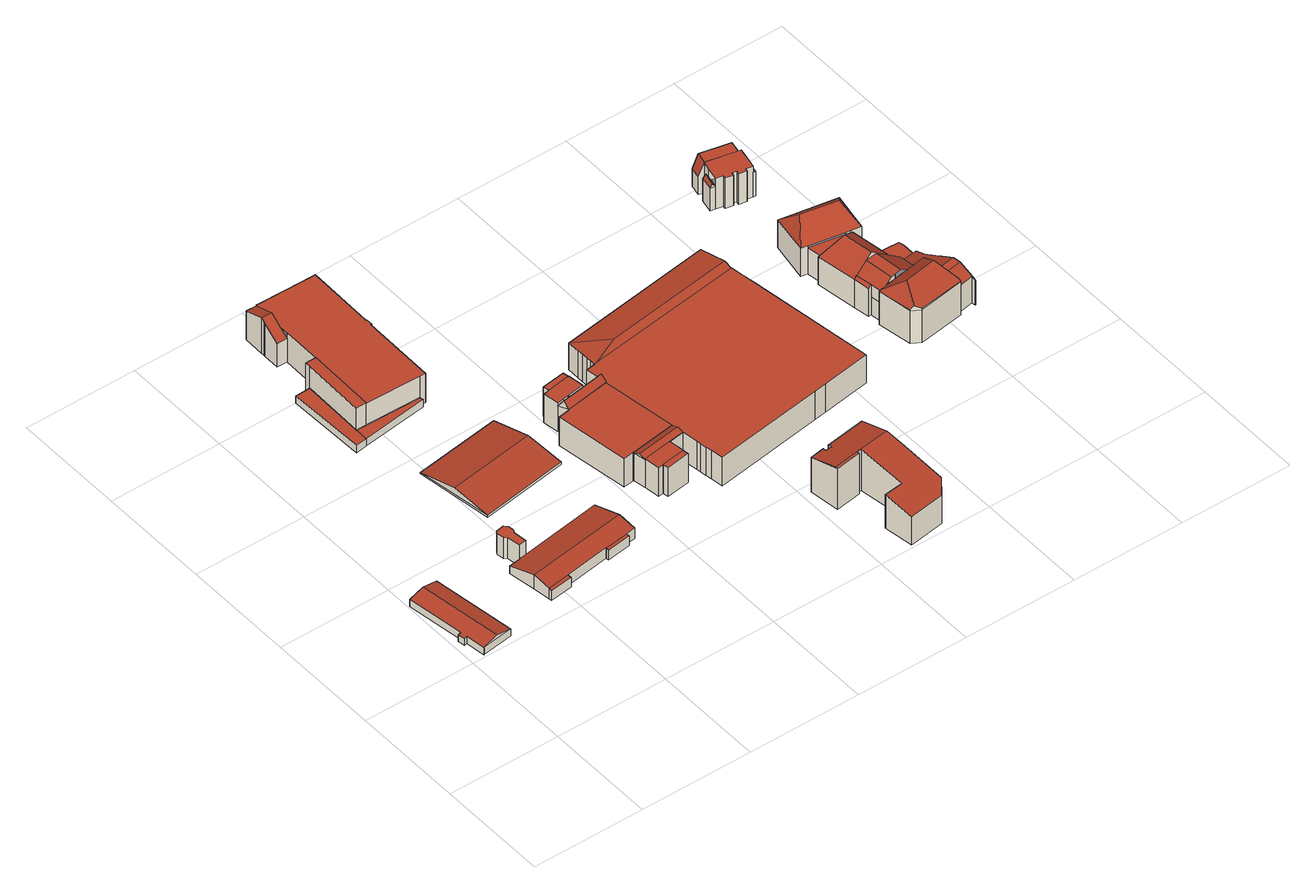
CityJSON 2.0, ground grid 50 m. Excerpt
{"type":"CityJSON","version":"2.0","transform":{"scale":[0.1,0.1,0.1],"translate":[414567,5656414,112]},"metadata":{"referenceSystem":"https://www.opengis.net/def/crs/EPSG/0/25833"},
"CityObjects":{
"building1":{"type":"Building","attributes":{"Dachtyp_tdc":"tdcFreeFormRoof","Gemeindeschluessel":14612000,"Dachneigung":13.18,"QualitaetDacherkennung":93,"Geometrietyp2DReferenz":"3000","measuredHeight":5.21,"function":"31001_2000","roofType":"5000"},"geometry":[{"type":"Solid","lod":"2","boundaries":[[[[0,1,2,3]],[[1,4,5,2]],[[4,6,7,5]],[[6,8,9,7]],[[8,10,11,9]],[[10,12,13,11]],[[12,14,15,13]],[[14,16,17,15]],[[16,0,3,17]],[[18,4,1,19]],[[10,8,6,18,19,0,16,14,12]],[[1,0,19]],[[6,4,18]],[[3,2,5,7,9,11,13,15,17]]]],"semantics":{"surfaces":[{"type":"WallSurface"},{"type":"RoofSurface"},{"type":"GroundSurface"}],"values":[[0,0,0,0,0,0,0,0,0,1,1,0,0,2]]}}]},
"building2":{"type":"Building","attributes":{"Gemeindeschluessel":14612000,"Geometrietyp2DReferenz":"3000","function":"31001_2000","roofType":"9999"},"children":["building2-1","building2-2","building2-3","building2-4","building2-5"]},
"building2-1":{"type":"BuildingPart","attributes":{"Dachtyp_tdc":"tdcPolyFlatRoof","Dachneigung":0,"QualitaetDacherkennung":81,"Geometrietyp2DReferenz":"3000","measuredHeight":10.33,"roofType":"1000"},"parents":["building2"],"geometry":[{"type":"MultiSurface","lod":"2","boundaries":[[[20,21,22,23,24]],[[21,25,26,22]],[[25,27,28,26]],[[27,29,30,28]],[[29,31,32,30]],[[31,33,34,32]],[[33,35,36,34]],[[35,37,38,36]],[[37,39,40,41,38]],[[39,37,35,33,31,29,27,25,21,20]],[[23,22,26,28,30,32,34,36,38,41]]],"semantics":{"surfaces":[{"type":"WallSurface"},{"type":"RoofSurface"},{"type":"GroundSurface"}],"values":[0,0,0,0,0,0,0,0,0,1,2]}}]},
"building2-2":{"type":"BuildingPart","attributes":{"Dachtyp_tdc":"tdcPolyFlatRoof","Dachneigung":14.52,"QualitaetDacherkennung":52,"Geometrietyp2DReferenz":"3000","measuredHeight":5.19,"roofType":"2100"},"parents":["building2"],"geometry":[{"type":"MultiSurface","lod":"2","boundaries":[[[42,43,44,45]],[[46,47,48,49]],[[47,42,45,48]],[[47,46,43,42]],[[45,44,49,48]]],"semantics":{"surfaces":[{"type":"WallSurface"},{"type":"RoofSurface"},{"type":"GroundSurface"}],"values":[0,0,0,1,2]}}]},
"building2-3":{"type":"BuildingPart","attributes":{"Dachtyp_tdc":"tdcPolyFlatRoof","Dachneigung":0,"QualitaetDacherkennung":0,"Geometrietyp2DReferenz":"3000","measuredHeight":3.03,"roofType":"9999"},"parents":["building2"],"geometry":[{"type":"MultiSurface","lod":"2","boundaries":[[[40,24,50,51,52]],[[52,51,53,54]],[[50,24,23,55]],[[40,52,54,41]],[[54,53,55,23,41]],[[55,53,51,50]],[[41,23,24,40]]],"semantics":{"surfaces":[{"type":"RoofSurface"},{"type":"WallSurface"},{"type":"GroundSurface"},{"type":"ClosureSurface","isClosure":"1","QuelleClosure":"LoD1Solid"}],"values":[0,1,1,1,2,3,3]}}]},
"building2-4":{"type":"BuildingPart","attributes":{"Dachtyp_tdc":"tdcGableRoof","Dachneigung":14.3,"QualitaetDacherkennung":92,"Geometrietyp2DReferenz":"3000","measuredHeight":6.93,"roofType":"3100"},"parents":["building2"],"geometry":[{"type":"MultiSurface","lod":"2","boundaries":[[[56,57,58,53,51]],[[57,59,60,58]],[[59,61,62,60]],[[63,64,65,66,67]],[[64,68,46,49,65]],[[69,70,44,43]],[[69,71,72,70]],[[71,73,50,55,72]],[[69,43,68,64,63,61,59,57]],[[57,56,73,71,69]],[[53,58,60,62,66,65,49,44,70,72,55]]],"semantics":{"surfaces":[{"type":"WallSurface"},{"type":"RoofSurface"},{"type":"GroundSurface"}],"values":[0,0,0,0,0,0,0,0,1,1,2]}}]},
"building2-5":{"type":"BuildingPart","attributes":{"Dachtyp_tdc":"tdcPolyFlatRoof","Dachneigung":14.04,"QualitaetDacherkennung":57,"Geometrietyp2DReferenz":"3000","measuredHeight":5.14,"roofType":"2100"},"parents":["building2"],"geometry":[{"type":"MultiSurface","lod":"2","boundaries":[[[74,67,66,75]],[[61,76,77,62]],[[76,74,75,77]],[[76,61,67,74]],[[75,66,62,77]]],"semantics":{"surfaces":[{"type":"WallSurface"},{"type":"RoofSurface"},{"type":"GroundSurface"}],"values":[0,0,0,1,2]}}]},
"building3":{"type":"Building","attributes":{"name":"Universitätsklinikum Carl Gustav Carus Dresden","Gemeindeschluessel":14612000,"Geometrietyp2DReferenz":"3000","function":"31001_2461","roofType":"9999"},"children":["building3-1","building3-2"]},
"building3-1":{"type":"BuildingPart","attributes":{"Dachtyp_tdc":"tdcPolyFlatRoof","Dachneigung":0,"QualitaetDacherkennung":90,"Geometrietyp2DReferenz":"3000","measuredHeight":3.57,"roofType":"1000"},"parents":["building3"],"geometry":[{"type":"MultiSurface","lod":"2","boundaries":[[[78,79,80,81]],[[79,82,83,80]],[[82,84,85,83]],[[84,86,87,85]],[[86,84,82,79,78]],[[81,80,83,85,87]]],"semantics":{"surfaces":[{"type":"WallSurface"},{"type":"RoofSurface"},{"type":"GroundSurface"}],"values":[0,0,0,0,1,2]}}]},
"building3-2":{"type":"BuildingPart","attributes":{"Dachtyp_tdc":"tdcPolyFlatRoof","Dachneigung":0,"QualitaetDacherkennung":50,"Geometrietyp2DReferenz":"3000","measuredHeight":3.62,"roofType":"1000"},"parents":["building3"],"geometry":[{"type":"MultiSurface","lod":"2","boundaries":[[[88,78,81,89]],[[90,91,87,86]],[[90,88,89,91]],[[90,86,78,88]],[[89,81,87,91]]],"semantics":{"surfaces":[{"type":"WallSurface"},{"type":"RoofSurface"},{"type":"GroundSurface"}],"values":[0,0,0,1,2]}}]},
"building4":{"type":"Building","attributes":{"Dachtyp_tdc":"tdcGableRoof","Gemeindeschluessel":14612000,"Dachneigung":11.44,"QualitaetDacherkennung":12,"Geometrietyp2DReferenz":"3000","measuredHeight":3.99,"function":"31001_3023","roofType":"3100"},"geometry":[{"type":"Solid","lod":"2","boundaries":[[[[92,93,94,95]],[[93,96,97,94]],[[96,98,99,97]],[[98,92,95,99]],[[96,93,100]],[[92,98,101]],[[93,92,101,100]],[[98,96,100,101]],[[95,94,97,99]]]],"semantics":{"surfaces":[{"type":"WallSurface"},{"type":"RoofSurface"},{"type":"GroundSurface"}],"values":[[0,0,0,0,0,0,1,1,2]]}}]},
"building5":{"type":"Building","attributes":{"name":"Universitätsklinikum Carl Gustav Carus Dresden","Gemeindeschluessel":14612000,"Geometrietyp2DReferenz":"3000","function":"31001_2461","roofType":"9999"},"children":["building5-1","building5-2","building5-3"]},
"building5-1":{"type":"BuildingPart","attributes":{"Dachtyp_tdc":"tdcPolyFlatRoof","Dachneigung":0,"QualitaetDacherkennung":18,"Geometrietyp2DReferenz":"3000","measuredHeight":14.51,"roofType":"1000"},"parents":["building5"],"geometry":[{"type":"MultiSurface","lod":"2","boundaries":[[[102,103,104,105]],[[106,107,108,109,110]],[[111,112,113,114,115]],[[112,116,117,113]],[[116,118,119,117]],[[118,120,121,119]],[[120,122,123,121]],[[122,124,125,123]],[[124,126,127,125]],[[126,128,129,127]],[[128,102,105,129]],[[128,126,124,122,120,118,116,112,111,130,131,132,107,106,103,102]],[[105,104,110,109,133,114,113,117,119,121,123,125,127,129]]],"semantics":{"surfaces":[{"type":"WallSurface"},{"type":"RoofSurface"},{"type":"GroundSurface"}],"values":[0,0,0,0,0,0,0,0,0,0,0,1,2]}}]},
"building5-2":{"type":"BuildingPart","attributes":{"Dachtyp_tdc":"tdcPolyFlatRoof","Dachneigung":0,"QualitaetDacherkennung":26,"Geometrietyp2DReferenz":"3000","measuredHeight":14.73,"roofType":"1000"},"parents":["building5"],"geometry":[{"type":"MultiSurface","lod":"2","boundaries":[[[134,135,136,104,103]],[[135,137,138,136]],[[137,139,140,138]],[[139,141,106,110,140]],[[141,139,137,135,134]],[[104,136,138,140,110]]],"semantics":{"surfaces":[{"type":"WallSurface"},{"type":"RoofSurface"},{"type":"GroundSurface"}],"values":[0,0,0,0,1,2]}}]},
"building5-3":{"type":"BuildingPart","attributes":{"Dachtyp_tdc":"tdcFreeFormRoof","Dachneigung":33.06,"QualitaetDacherkennung":14,"Geometrietyp2DReferenz":"3000","measuredHeight":17.57,"roofType":"5000"},"parents":["building5"],"geometry":[{"type":"MultiSurface","lod":"2","boundaries":[[[142,115,114,143]],[[108,144,145,109]],[[144,146,147,145]],[[146,148,149,147]],[[148,150,151,149]],[[150,152,153,151]],[[152,154,155,153]],[[154,142,143,155]],[[150,148,146,144,108,132,156]],[[156,130,115,142,154,152,150]],[[143,114,133,109,145,147,149,151,153,155]]],"semantics":{"surfaces":[{"type":"WallSurface"},{"type":"RoofSurface"},{"type":"GroundSurface"}],"values":[0,0,0,0,0,0,0,0,1,1,2]}}]},
"building6":{"type":"Building","attributes":{"name":"Sächsische Aufbaubank","Dachtyp_tdc":"tdcFreeFormRoof","Gemeindeschluessel":14612000,"Dachneigung":11.01,"QualitaetDacherkennung":9,"Geometrietyp2DReferenz":"3000","measuredHeight":20.36,"function":"31001_3010","roofType":"5000"},"geometry":[{"type":"Solid","lod":"2","boundaries":[[[[157,158,159,160]],[[158,161,162,159]],[[161,163,164,162]],[[163,165,166,164]],[[165,167,168,166]],[[167,169,170,168]],[[169,171,172,170]],[[171,173,174,172]],[[173,175,176,174]],[[175,177,178,176]],[[177,179,180,178]],[[163,161,158,157,181,182,183,184,185,186,167,165]],[[179,177,175,173,171,169,186,185]],[[184,179,185]],[[169,167,186]],[[180,187,188,189,190,160,159,162,164,166,168,170,172,174,176,178]],[[179,184,187,180]],[[184,183,188,187]],[[183,182,189,188]],[[182,181,190,189]],[[181,157,160,190]]]],"semantics":{"surfaces":[{"type":"WallSurface"},{"type":"RoofSurface"},{"type":"GroundSurface"}],"values":[[0,0,0,0,0,0,0,0,0,0,0,1,1,0,0,2,0,0,0,0,0]]}}]},
"building7":{"type":"Building","attributes":{"name":"Universitätsklinikum Carl Gustav Carus Dresden","Gemeindeschluessel":14612000,"Geometrietyp2DReferenz":"3000","function":"31001_3051","roofType":"9999"},"children":["building7-1","building7-2","building7-3","building7-4","building7-5","building7-6","building7-7","building7-8","building7-9"]},
"building7-1":{"type":"BuildingPart","attributes":{"Dachtyp_tdc":"tdcPolyFlatRoof","Dachneigung":0,"QualitaetDacherkennung":51,"Geometrietyp2DReferenz":"3000","measuredHeight":14.04,"roofType":"1000"},"parents":["building7"],"geometry":[{"type":"MultiSurface","lod":"2","boundaries":[[[191,192,193,194,195]],[[192,196,197,193]],[[196,198,199,197]],[[198,200,201,199]],[[202,203,204,205]],[[203,206,207,208,204]],[[206,203,202,200,198,196,192,191]],[[194,193,197,199,201,205,204,208]]],"semantics":{"surfaces":[{"type":"WallSurface"},{"type":"RoofSurface"},{"type":"GroundSurface"}],"values":[0,0,0,0,0,0,1,2]}}]},
"building7-2":{"type":"BuildingPart","attributes":{"Dachtyp_tdc":"tdcPolyFlatRoof","Dachneigung":0,"QualitaetDacherkennung":64,"Geometrietyp2DReferenz":"3000","measuredHeight":14.3,"roofType":"1000"},"parents":["building7"],"geometry":[{"type":"MultiSurface","lod":"2","boundaries":[[[209,210,211]],[[209,212,213,210]],[[212,214,215,213]],[[214,216,217,218,215]],[[216,214,212,209]],[[210,213,215,218]]],"semantics":{"surfaces":[{"type":"WallSurface"},{"type":"RoofSurface"},{"type":"GroundSurface"}],"values":[0,0,0,0,1,2]}}]},
"building7-3":{"type":"BuildingPart","attributes":{"Dachtyp_tdc":"tdcGableRoof","Dachneigung":26.87,"QualitaetDacherkennung":12,"Geometrietyp2DReferenz":"3000","measuredHeight":15.13,"roofType":"3100"},"parents":["building7"],"geometry":[{"type":"MultiSurface","lod":"2","boundaries":[[[219,220,221,222]],[[223,224,225,226]],[[227,228,229,230,231,232]],[[233,224,232,231,234]],[[223,227,232,224]],[[219,229,228,220]],[[221,226,225,235,222]]],"semantics":{"surfaces":[{"type":"WallSurface"},{"type":"RoofSurface"},{"type":"GroundSurface"}],"values":[0,0,1,1,0,0,2]}}]},
"building7-4":{"type":"BuildingPart","attributes":{"Dachtyp_tdc":"tdcPolyFlatRoof","Dachneigung":0,"QualitaetDacherkennung":37,"Geometrietyp2DReferenz":"3000","measuredHeight":14.01,"roofType":"1000"},"parents":["building7"],"geometry":[{"type":"MultiSurface","lod":"2","boundaries":[[[236,237,238,225,224]],[[237,239,240,238]],[[239,241,242,240]],[[241,243,244,242]],[[243,245,246,244]],[[247,245,243,241,239,237,236,248]],[[235,225,238,240,242,244,246,249]]],"semantics":{"surfaces":[{"type":"WallSurface"},{"type":"RoofSurface"},{"type":"GroundSurface"}],"values":[0,0,0,0,0,1,2]}}]},
"building7-5":{"type":"BuildingPart","attributes":{"Dachtyp_tdc":"tdcGableRoof","Dachneigung":55.29,"QualitaetDacherkennung":10,"Geometrietyp2DReferenz":"3000","measuredHeight":16.83,"roofType":"3100"},"parents":["building7"],"geometry":[{"type":"MultiSurface","lod":"2","boundaries":[[[250,195,194,246,245]],[[195,250,251]],[[250,252,253,251]],[[254,207,195,251,253,255]],[[249,246,194,208,256]]],"semantics":{"surfaces":[{"type":"WallSurface"},{"type":"RoofSurface"},{"type":"GroundSurface"}],"values":[0,0,1,1,2]}}]},
"building7-6":{"type":"BuildingPart","attributes":{"Dachtyp_tdc":"tdcPolyFlatRoof","Dachneigung":0,"QualitaetDacherkennung":54,"Geometrietyp2DReferenz":"3000","measuredHeight":14.09,"roofType":"1000"},"parents":["building7"],"geometry":[{"type":"MultiSurface","lod":"2","boundaries":[[[217,257,258,218]],[[257,259,260,258]],[[259,261,227,223,226,260]],[[262,263,264,221,220,228]],[[262,261,259,257,217,211,263]],[[264,210,218,258,260,226,221]]],"semantics":{"surfaces":[{"type":"WallSurface"},{"type":"RoofSurface"},{"type":"GroundSurface"}],"values":[0,0,0,0,1,2]}}]},
"building7-7":{"type":"BuildingPart","attributes":{"Dachtyp_tdc":"tdcPolyFlatRoof","Dachneigung":0,"QualitaetDacherkennung":55,"Geometrietyp2DReferenz":"3000","measuredHeight":14.31,"roofType":"1000"},"parents":["building7"],"geometry":[{"type":"MultiSurface","lod":"2","boundaries":[[[265,266,199,201,200]],[[266,267,268,199]],[[267,269,270,268]],[[269,271,202,205,270]],[[271,269,267,266,265]],[[201,199,268,270,205]]],"semantics":{"surfaces":[{"type":"WallSurface"},{"type":"RoofSurface"},{"type":"GroundSurface"}],"values":[0,0,0,0,1,2]}}]},
"building7-8":{"type":"BuildingPart","attributes":{"Dachtyp_tdc":"tdcHipAndGableRoof","Dachneigung":10.04,"QualitaetDacherkennung":20,"Geometrietyp2DReferenz":"3000","measuredHeight":15.38,"roofType":"5000"},"parents":["building7"],"geometry":[{"type":"MultiSurface","lod":"2","boundaries":[[[272,273,274,275]],[[273,276,277,274]],[[276,278,279,277]],[[278,280,281,279]],[[280,282,283,281]],[[282,284,285,283]],[[284,286,287,285]],[[286,288,289,287]],[[282,280,278,276,273,272,290]],[[272,288,286,290]],[[286,284,282,290]],[[289,275,274,277,279,281,283,285,287]]],"semantics":{"surfaces":[{"type":"WallSurface"},{"type":"RoofSurface"},{"type":"GroundSurface"}],"values":[0,0,0,0,0,0,0,0,1,1,1,2]}}]},
"building7-9":{"type":"BuildingPart","attributes":{"Dachtyp_tdc":"tdcPolyFlatRoof","Dachneigung":0,"QualitaetDacherkennung":41,"Geometrietyp2DReferenz":"3000","measuredHeight":13.99,"roofType":"1000"},"parents":["building7"],"geometry":[{"type":"MultiSurface","lod":"2","boundaries":[[[291,256,254]],[[291,292,293,256]],[[292,294,272,275,293]],[[295,296,297,289,288]],[[296,298,299,297]],[[298,300,301,299]],[[300,302,303,301]],[[302,304,305,303]],[[304,306,307,305]],[[306,308,309,307]],[[308,310,311,309]],[[310,312,313,311]],[[312,314,315,313]],[[314,316,222,315]],[[316,229,219,222]],[[314,312,310,308,306,304,302,300,298,296,295,294,292,291,255,317,247,248,234,230,316]],[[235,249,256,293,275,289,297,299,301,303,305,307,309,311,313,315,222]]],"semantics":{"surfaces":[{"type":"WallSurface"},{"type":"RoofSurface"},{"type":"GroundSurface"}],"values":[0,0,0,0,0,0,0,0,0,0,0,0,0,0,0,1,2]}}]},
"building8":{"type":"Building","attributes":{"Gemeindeschluessel":14612000,"Geometrietyp2DReferenz":"3000","function":"31001_9998","roofType":"9999"},"children":["building8-1","building8-2","building8-3","building8-4","building8-5","building8-6"]},
"building8-1":{"type":"BuildingPart","attributes":{"Dachtyp_tdc":"tdcHipAndGableRoof","Dachneigung":39.7,"QualitaetDacherkennung":73,"Geometrietyp2DReferenz":"3000","measuredHeight":21.41,"roofType":"5000"},"parents":["building8"],"geometry":[{"type":"MultiSurface","lod":"2","boundaries":[[[318,319,320,321]],[[318,322,323,319]],[[322,324,325,323]],[[324,326,327,328,325]],[[324,322,318,329]],[[318,321,330,329]],[[330,331,326,324,329]],[[320,319,323,325,328,332,333]]],"semantics":{"surfaces":[{"type":"WallSurface"},{"type":"RoofSurface"},{"type":"GroundSurface"}],"values":[0,0,0,0,1,1,1,2]}}]},
"building8-2":{"type":"BuildingPart","attributes":{"Dachtyp_tdc":"tdcPolyFlatRoof","Dachneigung":0,"QualitaetDacherkennung":76,"Geometrietyp2DReferenz":"3000","measuredHeight":3.55,"roofType":"1000"},"parents":["building8"],"geometry":[{"type":"MultiSurface","lod":"2","boundaries":[[[334,335,336,337]],[[335,338,339,336]],[[338,340,341,339]],[[340,342,343,341]],[[344,334,337,345]],[[344,346,342,340,338,335,334]],[[337,336,339,341,343,347,345]]],"semantics":{"surfaces":[{"type":"WallSurface"},{"type":"RoofSurface"},{"type":"GroundSurface"}],"values":[0,0,0,0,0,1,2]}}]},
"building8-3":{"type":"BuildingPart","attributes":{"Dachtyp_tdc":"tdcCutGableRoof","Dachneigung":26.7,"QualitaetDacherkennung":27,"Geometrietyp2DReferenz":"3000","measuredHeight":16.27,"roofType":"9999"},"parents":["building8"],"geometry":[{"type":"MultiSurface","lod":"2","boundaries":[[[348,349,350,343,342]],[[349,351,352,350]],[[351,353,354,352]],[[353,355,356,354]],[[355,357,358,356]],[[357,359,360,358]],[[359,361,362,360]],[[361,363,364,362]],[[363,365,366,364]],[[365,367,368,366]],[[355,353,351,349,348,369,370,371,372]],[[373,367,365,363,361,359,357]],[[372,373,357,355]],[[347,343,350,352,354,356,358,360,362,364,366,368,374,375,376]]],"semantics":{"surfaces":[{"type":"WallSurface"},{"type":"RoofSurface"},{"type":"GroundSurface"}],"values":[0,0,0,0,0,0,0,0,0,0,1,1,1,2]}}]},
"building8-4":{"type":"BuildingPart","attributes":{"Dachtyp_tdc":"tdcCutGableRoof","Dachneigung":38.95,"QualitaetDacherkennung":22,"Geometrietyp2DReferenz":"3000","measuredHeight":19.05,"roofType":"9999"},"parents":["building8"],"geometry":[{"type":"MultiSurface","lod":"2","boundaries":[[[327,377,344,345,328]],[[378,379,380,381]],[[382,383,384,385,386,387,388]],[[389,390,391,331,392,393,394,395,396]],[[387,386,393,392,397]],[[389,396,370]],[[327,326,391,390,377]],[[377,390,389]],[[378,383,382,379]],[[380,333,332,328,345,347,376,381]]],"semantics":{"surfaces":[{"type":"WallSurface"},{"type":"RoofSurface"},{"type":"GroundSurface"}],"values":[0,0,1,1,1,0,0,0,0,2]}}]},
"building8-5":{"type":"BuildingPart","attributes":{"Dachtyp_tdc":"tdcFreeFormRoof","Dachneigung":40.01,"QualitaetDacherkennung":71,"Geometrietyp2DReferenz":"3000","measuredHeight":24.24,"roofType":"5000"},"parents":["building8"],"geometry":[{"type":"MultiSurface","lod":"2","boundaries":[[[398,399,400,368,367]],[[399,401,402,400]],[[401,403,404,402]],[[403,405,406,404]],[[405,407,383,378,381,406]],[[408,409,410,411]],[[412,413,414,405,415]],[[413,410,409,394,385,416,414]],[[411,410,413,412,417,418]],[[398,408,411,418,399]],[[399,418,417,401]],[[405,414,416,407]],[[401,417,412,415,403]],[[403,415,405]],[[409,408,398]],[[381,376,375,374,368,400,402,404,406]]],"semantics":{"surfaces":[{"type":"WallSurface"},{"type":"RoofSurface"},{"type":"GroundSurface"}],"values":[0,0,0,0,0,1,1,1,1,0,0,0,0,0,0,2]}}]},
"building8-6":{"type":"BuildingPart","attributes":{"Dachtyp_tdc":"tdcPolyFlatRoof","Dachneigung":38.88,"QualitaetDacherkennung":60,"Geometrietyp2DReferenz":"3000","measuredHeight":15,"roofType":"2100"},"parents":["building8"],"geometry":[{"type":"MultiSurface","lod":"2","boundaries":[[[382,419,420,380,379]],[[419,321,320,420]],[[421,321,419,382]],[[380,420,320,333]]],"semantics":{"surfaces":[{"type":"WallSurface"},{"type":"RoofSurface"},{"type":"GroundSurface"}],"values":[0,0,1,2]}}]},
"building9":{"type":"Building","attributes":{"Gemeindeschluessel":14612000,"Geometrietyp2DReferenz":"3000","function":"31001_9998","roofType":"9999"},"children":["building9-1","building9-2"]},
"building9-1":{"type":"BuildingPart","attributes":{"Dachtyp_tdc":"tdcHipRoof","Dachneigung":39.97,"QualitaetDacherkennung":62,"Geometrietyp2DReferenz":"3000","measuredHeight":21.37,"roofType":"3200"},"parents":["building9"],"geometry":[{"type":"MultiSurface","lod":"2","boundaries":[[[422,423,424,425,426]],[[423,427,428,424]],[[427,429,430,428]],[[429,431,432,430]],[[431,433,434,432]],[[433,435,436,434]],[[435,437,436]],[[433,431,438]],[[429,427,439]],[[431,429,439,438]],[[427,423,422,435,433,438,439]],[[425,424,428,430,432,434,436]]],"semantics":{"surfaces":[{"type":"WallSurface"},{"type":"RoofSurface"},{"type":"GroundSurface"}],"values":[0,0,0,0,0,0,0,1,1,1,1,2]}}]},
"building9-2":{"type":"BuildingPart","attributes":{"Dachtyp_tdc":"tdcPolyFlatRoof","Dachneigung":0,"QualitaetDacherkennung":45,"Geometrietyp2DReferenz":"3000","measuredHeight":12.78,"roofType":"1000"},"parents":["building9"],"geometry":[{"type":"MultiSurface","lod":"2","boundaries":[[[437,440,441,436]],[[440,442,443,441]],[[442,444,424,443]],[[444,426,425,424]],[[426,444,442,440,437]],[[436,441,443,424,425]]],"semantics":{"surfaces":[{"type":"WallSurface"},{"type":"RoofSurface"},{"type":"GroundSurface"}],"values":[0,0,0,0,1,2]}}]},
"building10":{"type":"Building","attributes":{"Gemeindeschluessel":14612000,"Geometrietyp2DReferenz":"3000","function":"31001_9998","roofType":"9999"},"children":["building10-1","building10-2","building10-3","building10-4"]},
"building10-1":{"type":"BuildingPart","attributes":{"Dachtyp_tdc":"tdcPolyFlatRoof","Dachneigung":4.5,"QualitaetDacherkennung":13,"Geometrietyp2DReferenz":"3000","measuredHeight":12.17,"roofType":"2100"},"parents":["building10"],"geometry":[{"type":"MultiSurface","lod":"2","boundaries":[[[445,446,447,448]],[[446,449,450,447]],[[449,451,452,450]],[[449,446,445,451]],[[452,448,447,450]]],"semantics":{"surfaces":[{"type":"WallSurface"},{"type":"RoofSurface"},{"type":"GroundSurface"}],"values":[0,0,0,1,2]}}]},
"building10-2":{"type":"BuildingPart","attributes":{"Dachtyp_tdc":"tdcCutGableRoof","Dachneigung":0.05,"QualitaetDacherkennung":41,"Geometrietyp2DReferenz":"3000","measuredHeight":15.13,"roofType":"9999"},"parents":["building10"],"geometry":[{"type":"MultiSurface","lod":"2","boundaries":[[[453,454,455,456]],[[454,457,458,455]],[[457,459,460,458]],[[459,461,462,460]],[[461,463,464,462]],[[463,465,466,464]],[[465,467,468,466]],[[469,453,456,470]],[[459,457,454,453,469]],[[471,467,465,463,461]],[[469,471,461,459]],[[456,455,458,460,462,464,466,468,472,470]]],"semantics":{"surfaces":[{"type":"WallSurface"},{"type":"RoofSurface"},{"type":"GroundSurface"}],"values":[0,0,0,0,0,0,0,0,1,1,1,2]}}]},
"building10-3":{"type":"BuildingPart","attributes":{"Dachtyp_tdc":"tdcPolyFlatRoof","Dachneigung":0,"QualitaetDacherkennung":80,"Geometrietyp2DReferenz":"3000","measuredHeight":15.16,"roofType":"1000"},"parents":["building10"],"geometry":[{"type":"MultiSurface","lod":"2","boundaries":[[[473,468,467]],[[473,474,445,448,468]],[[475,476,477,452,451]],[[476,478,479,477]],[[478,480,481,479]],[[480,482,483,481]],[[482,484,485,483]],[[484,486,487,485]],[[486,488,489,487]],[[488,490,491,489]],[[490,492,493,494,491]],[[495,496,456,497,498]],[[496,453,456]],[[496,495,492,490,488,486,484,482,480,478,476,475,474,473]],[[468,448,452,477,479,481,483,485,487,489,491,494,497,456,470,472]]],"semantics":{"surfaces":[{"type":"WallSurface"},{"type":"RoofSurface"},{"type":"GroundSurface"}],"values":[0,0,0,0,0,0,0,0,0,0,0,0,0,1,2]}}]},
"building10-4":{"type":"BuildingPart","attributes":{"Dachtyp_tdc":"tdcFreeFormRoof","Dachneigung":58.26,"QualitaetDacherkennung":19,"Geometrietyp2DReferenz":"3000","measuredHeight":13.02,"roofType":"5000"},"parents":["building10"],"geometry":[{"type":"MultiSurface","lod":"2","boundaries":[[[493,499,500,494]],[[499,501,502,500]],[[501,498,497,502]],[[503,498,501]],[[504,503,501,499]],[[504,499,493]],[[503,504,493,498]],[[494,500,502,497]]],"semantics":{"surfaces":[{"type":"WallSurface"},{"type":"RoofSurface"},{"type":"GroundSurface"}],"values":[0,0,0,0,1,0,1,2]}}]}
},
"vertices":[
[2,875,44],[141,894,44],[141,894,9],[2,875,9],[194,524,44],[194,524,9],[56,505,44],[56,505,9],[55,504,44],[55,504,9],[43,590,44],[43,590,9],[31,588,41],[31,588,9],[26,619,41],[26,619,9],[39,621,44],[39,621,9],[123,514,61],[71,884,61],
[451,801,112],[442,858,112],[442,858,9],[451,801,9],[451,801,39],[431,868,112],[431,868,9],[426,898,112],[426,898,9],[434,912,112],[434,912,9],[469,919,112],[469,919,9],[482,906,112],[482,906,9],[486,880,112],[486,880,9],[478,866,112],[478,866,9],[486,806,112],[486,806,39],[486,806,9],
[430,581,57],[428,595,61],[428,595,9],[430,581,9],[527,609,60],[530,595,57],[530,595,9],[527,609,9],
[451,798,39],[845,856,39],[845,858,39],[845,856,9],[845,858,9],[451,798,9],
[845,856,47],[863,734,78],[863,734,9],[874,658,60],[874,658,9],[832,652,60],[832,652,9],[726,637,61],[725,638,61],[725,638,9],[726,637,9],[726,637,60],[527,609,61],[417,670,78],[417,670,9],[399,790,47],[399,790,9],[451,798,47],
[727,624,57],[727,624,9],[834,640,57],[834,640,9],
[409,1651,46],[360,1644,46],[360,1644,10],[409,1651,10],[350,1991,46],[350,1991,10],[415,1993,46],[415,1993,10],[410,1710,46],[410,1710,10],
[702,1689,46],[702,1689,10],[700,1705,46],[700,1705,10],
[910,1137,19],[522,1078,18],[522,1078,8],[910,1137,8],[475,1415,13],[475,1415,8],[857,1470,13],[857,1470,8],[499,1242,48],[884,1299,48],
[700,1705,151],[456,1710,151],[456,1710,6],[700,1705,6],[461,2017,151],[464,2188,151],[464,2188,122],[464,2188,6],[461,2017,6],[467,2375,151],[608,2373,151],[608,2373,6],[467,2375,6],[467,2375,148],[721,2371,151],[721,2371,6],[737,2371,151],[737,2371,6],[732,2065,151],[732,2065,6],[736,2064,151],[736,2064,6],[736,2036,151],[736,2036,6],[731,2036,151],[731,2036,6],[726,1705,151],[726,1705,6],[466,2365,151],[465,2280,151],[464,2233,151],[465,2280,6],
[456,1710,154],[410,1710,154],[410,1710,6],[415,1993,154],[415,1993,6],[415,2017,154],[415,2017,6],[461,2017,154],
[425,2376,148],[425,2376,6],[418,2189,122],[418,2189,6],[419,2260,169],[419,2260,6],[419,2267,173],[419,2267,6],[419,2281,182],[419,2281,6],[421,2372,149],[421,2372,6],[421,2376,148],[421,2376,6],[465,2280,182],
[1627,137,175],[1711,149,175],[1711,149,11],[1627,137,11],[1682,350,214],[1682,350,11],[1663,347,214],[1663,347,11],[1665,339,212],[1665,339,11],[1552,322,212],[1552,322,11],[1532,455,183],[1532,455,11],[1597,465,183],[1597,465,11],[1594,448,187],[1594,448,11],[1624,451,188],[1624,451,11],[1622,468,183],[1622,468,11],[1798,494,183],[1798,494,11],[1646,6,149],[1802,29,149],[1853,97,161],[1829,280,197],[1816,370,214],[1550,332,214],[1829,280,11],[1853,97,11],[1802,29,11],[1646,6,11],
[1014,1290,141],[1003,1360,141],[1003,1360,1],[1014,1290,1],[1014,1290,128],[1023,1363,141],[1023,1363,1],[1027,1364,141],[1027,1364,1],[1027,1363,141],[1027,1363,1],[1131,1379,141],[1135,1380,141],[1135,1380,1],[1131,1379,1],[1145,1310,141],[1145,1310,128],[1145,1310,1],
[1214,806,144],[1214,806,1],[1214,806,142],[1218,781,144],[1218,781,1],[1114,766,144],[1114,766,1],[1111,791,144],[1111,791,142],[1111,791,1],
[1276,886,136],[1208,876,136],[1208,876,1],[1276,886,1],[1078,857,136],[1069,912,136],[1069,912,1],[1078,857,1],[1078,857,140],[1208,876,140],[1276,886,140],[1276,888,141],[1272,911,152],[1074,882,152],[1268,942,136],[1269,934,141],[1268,942,1],
[1069,912,141],[1066,912,141],[1066,912,1],[1019,905,141],[1019,905,1],[971,1228,141],[971,1228,1],[1019,1235,141],[1019,1235,1],[1022,1236,141],[1022,1236,1],[1220,1266,141],[1268,942,141],[1220,1266,1],
[1022,1236,144],[1018,1262,169],[1220,1266,145],[1217,1292,169],[1213,1319,129],[1214,1311,141],[1213,1319,1],
[1110,791,142],[1110,791,1],[1088,788,142],[1088,788,1],[1078,857,142],[1208,876,142],[1218,806,142],[1218,806,1],
[1027,1363,144],[1027,1364,144],[1023,1389,144],[1023,1389,1],[1127,1404,144],[1127,1404,1],[1131,1379,144],
[1249,1372,138],[1250,1398,137],[1250,1398,1],[1249,1372,1],[1249,1418,137],[1249,1418,1],[1250,1444,136],[1250,1444,1],[1250,1471,135],[1250,1471,1],[1251,1527,133],[1251,1527,1],[1939,1626,133],[1939,1626,1],[1956,1506,154],[1956,1506,1],[1961,1472,138],[1961,1472,1],[1379,1423,154],
[1213,1319,141],[1206,1366,141],[1206,1366,1],[1249,1372,141],[1961,1472,141],[1970,1413,141],[1970,1413,1],[1978,1358,141],[1978,1358,1],[2059,800,141],[2059,800,1],[1847,769,141],[1847,769,1],[1791,761,141],[1791,761,1],[1305,690,141],[1305,690,1],[1297,743,141],[1297,743,1],[1293,769,141],[1293,769,1],[1289,796,141],[1289,796,1],[1286,815,141],[1286,815,1],[1276,886,141],[1218,1280,141],
[2244,1320,145],[2244,1320,7],[2271,1143,7],[2271,1143,145],[2258,1322,145],[2258,1322,7],[2424,1346,146],[2424,1346,7],[2451,1168,145],[2451,1168,96],[2451,1168,7],[2341,1289,221],[2361,1156,221],[2432,1166,161],[2361,1156,7],[2285,1145,7],
[2489,1292,42],[2592,1288,42],[2592,1288,7],[2489,1292,7],[2596,1265,42],[2596,1265,7],[2596,1218,42],[2596,1218,7],[2594,1188,42],[2594,1188,7],[2484,1173,42],[2484,1173,7],[2512,1177,42],[2512,1177,7],
[2594,1188,69],[2591,1137,95],[2591,1137,7],[2602,1062,133],[2602,1062,7],[2604,1051,138],[2604,1051,7],[2613,991,169],[2613,991,7],[2617,957,169],[2617,957,7],[2626,896,137],[2626,896,7],[2629,880,128],[2629,880,7],[2626,880,128],[2626,880,7],[2623,896,137],[2623,896,7],[2550,884,136],[2550,884,7],[2512,1177,69],[2519,1124,96],[2527,1057,130],[2537,980,169],[2542,946,169],[2542,946,7],[2537,980,7],[2527,1057,7],
[2484,1173,96],[2303,1018,96],[2295,1073,96],[2295,1073,7],[2303,1018,7],[2295,1073,157],[2303,1018,157],[2318,1021,170],[2320,1021,172],[2350,1026,197],[2333,1152,197],[2285,1145,156],[2512,1177,96],[2484,1173,119],[2451,1168,146],[2388,1159,197],[2404,1036,197],[2437,1041,171],[2438,1041,170],[2527,1057,96],[2361,1156,197],
[2550,884,170],[2551,871,170],[2551,871,7],[2349,841,170],[2349,841,7],[2312,863,170],[2312,863,7],[2287,1015,170],[2287,1015,7],[2303,1018,170],[2550,884,182],[2527,1057,170],[2494,956,249],[2550,882,182],[2324,856,191],[2348,932,249],[2289,1016,172],[2312,863,173],[2303,1018,172],[2349,841,176],[2551,871,173],
[2282,1071,145],[2282,1071,7],[2285,1145,157],
[2248,1389,146],[2248,1388,146],[2248,1388,8],[2248,1389,8],[2248,1389,136],[2220,1394,146],[2220,1394,8],[2251,1568,144],[2251,1568,8],[2500,1524,144],[2500,1524,8],[2468,1349,146],[2468,1349,8],[2425,1357,146],[2425,1357,8],[2425,1357,136],[2441,1445,222],[2279,1475,222],
[2424,1346,136],[2424,1346,8],[2258,1322,136],[2258,1322,8],[2248,1388,136],
[2357,1890,129],[2367,1887,129],[2367,1887,12],[2357,1890,12],[2356,1832,133],[2356,1832,12],[2345,1834,133],[2345,1834,12],
[2217,1961,157],[2195,1966,100],[2195,1966,12],[2217,1961,12],[2206,2016,100],[2206,2016,12],[2229,2011,163],[2229,2011,12],[2363,1982,163],[2363,1982,12],[2387,1977,101],[2387,1977,12],[2376,1927,101],[2376,1927,12],[2365,1929,128],[2365,1929,12],[2219,1961,163],[2219,1961,12],[2352,1932,163],[2352,1932,12],
[2365,1929,163],[2357,1890,163],[2345,1834,163],[2315,1840,163],[2315,1840,12],[2312,1828,163],[2312,1828,12],[2278,1835,163],[2278,1835,12],[2281,1848,163],[2281,1848,12],[2262,1852,163],[2262,1852,12],[2259,1840,163],[2259,1840,12],[2225,1847,163],[2225,1847,12],[2227,1859,163],[2227,1859,12],[2196,1866,163],[2196,1866,124],[2196,1866,12],[2209,1925,163],[2217,1961,163],[2209,1925,12],[2209,1925,124],
[2174,1870,124],[2174,1870,12],[2187,1930,124],[2187,1930,12],[2198,1927,142],[2185,1868,142]
]}
